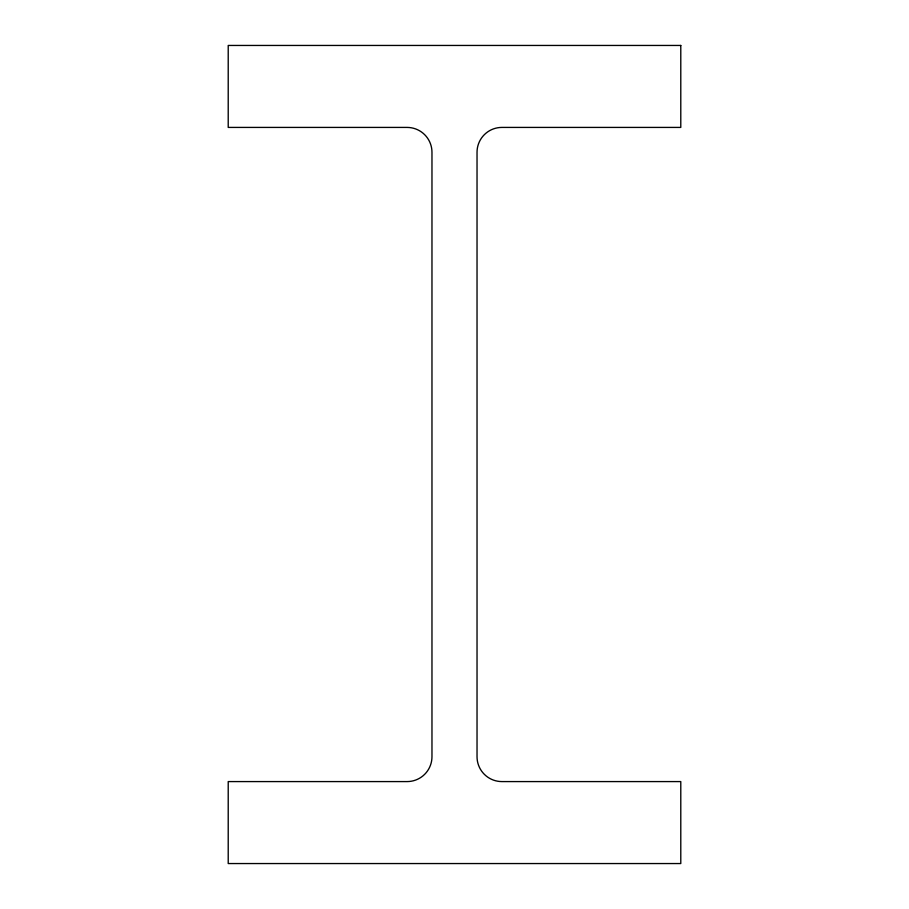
<?xml version="1.0" encoding="UTF-8"?>
<svg xmlns="http://www.w3.org/2000/svg" width="909" height="909" viewBox="0 0 909 909"><rect width="100%" height="100%" fill="white"/><g stroke="black" fill="none" stroke-linecap="round" stroke-linejoin="round"><path stroke-width="1.36" d="M680.784 45.45L228.216 45.45L228.216 127.419L407.107 127.419A24.861 24.861 0 0 1 431.968 152.28L431.968 756.72A24.861 24.861 0 0 1 407.107 781.581L228.216 781.581L228.216 863.55L680.784 863.55L680.784 781.581L501.893 781.581A24.861 24.861 0 0 1 477.032 756.72L477.032 152.28A24.861 24.861 0 0 1 501.893 127.419L680.784 127.419L680.784 45.45"/></g></svg>
